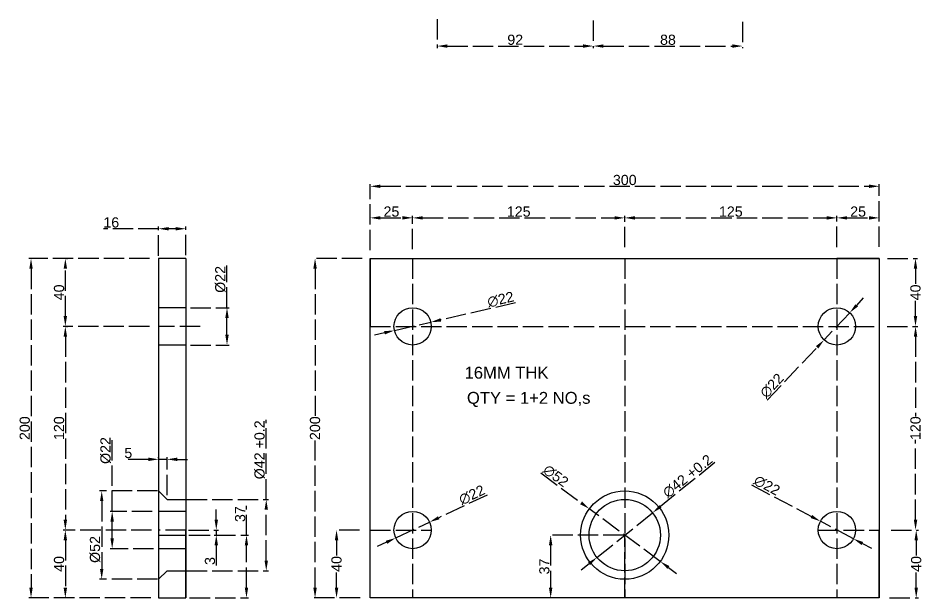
# Model space of a CAD drawing. Header units: millimetres. Extents: x 1123 to 8668, y 987 to 6637.
# Drawn here: x 1123 to 1656, y 2766 to 3107 of the extents above; entities that cross this region are included whole.
import ezdxf

# ---------------------------------------------------------------- set-up
doc = ezdxf.new("R2010")
doc.units = ezdxf.units.MM
doc.linetypes.add('ACAD_ISO02W100', pattern=[15, 12, -3])
doc.layers.get('0').update_dxf_attribs({"true_color": 0xc2ced6})
doc.styles.get("Standard").update_dxf_attribs({"font": 'arial.ttf'})
doc.dimstyles.new('ISO-25', dxfattribs={"dimtxt": 2.5, "dimasz": 2.5, "dimexe": 1.25, "dimexo": 0.625, "dimtad": 1, "dimtxsty": 'Standard', "dimcen": 2.5, "dimadec": 0, "dimazin": 0, "dimtfac": 1, "dimtmove": 0, "dimatfit": 3, "dimfxl": 1, "dimarcsym": 0})

# ---------------------------------------------------------------- blocks, each defined once
blk = doc.blocks.new('*D133')
at = {"color": 0, "linetype": 'ACAD_ISO02W100', "lineweight": -2, "transparency": 16777216}
for p, q in [((1369.55, 3106.62), (1369.55, 3089.52)), ((1461.55, 3105.8), (1461.55, 3089.52)), ((1375.55, 3090.77), (1455.55, 3090.77))]:
    blk.add_line(p, q, dxfattribs=at)
at = {"color": 0, "linetype": 'ACAD_ISO02W100', "transparency": 16777216}
for points in [[(1375.55, 3091.77), (1375.55, 3089.77), (1369.55, 3090.77)], [(1455.55, 3091.77), (1455.55, 3089.77), (1461.55, 3090.77)]]:
    blk.add_solid(points, dxfattribs=at)
at = {"layer": 'Defpoints', "color": 0, "linetype": 'ACAD_ISO02W100', "transparency": 16777216}
for p in [(1369.55, 3107.25), (1461.55, 3106.42), (1461.55, 3090.77)]:
    blk.add_point(p, dxfattribs=at)
at = {"color": 0, "linetype": 'ACAD_ISO02W100', "lineweight": 15, "transparency": 16777216, "insert": (1415.55, 3094.46), "char_height": 6, "attachment_point": 5}
blk.add_mtext('92', dxfattribs=at)
blk = doc.blocks.new('*D134')
at = {"color": 0, "linetype": 'ACAD_ISO02W100', "lineweight": -2, "transparency": 16777216}
for p, q in [((1461.55, 3105.8), (1461.55, 3089.52)), ((1549.55, 3105.09), (1549.55, 3089.52)), ((1467.55, 3090.77), (1543.55, 3090.77))]:
    blk.add_line(p, q, dxfattribs=at)
at = {"color": 0, "linetype": 'ACAD_ISO02W100', "transparency": 16777216}
for points in [[(1467.55, 3091.77), (1467.55, 3089.77), (1461.55, 3090.77)], [(1543.55, 3091.77), (1543.55, 3089.77), (1549.55, 3090.77)]]:
    blk.add_solid(points, dxfattribs=at)
at = {"layer": 'Defpoints', "color": 0, "linetype": 'ACAD_ISO02W100', "transparency": 16777216}
for p in [(1461.55, 3106.42), (1549.55, 3105.72), (1549.55, 3090.77)]:
    blk.add_point(p, dxfattribs=at)
at = {"color": 0, "linetype": 'ACAD_ISO02W100', "lineweight": 15, "transparency": 16777216, "insert": (1505.55, 3094.46), "char_height": 6, "attachment_point": 5}
blk.add_mtext('88', dxfattribs=at)
blk = doc.blocks.new('*D147')
at = {"color": 0, "linetype": 'ACAD_ISO02W100', "lineweight": -2, "transparency": 16777216}
for p, q in [((1355.1, 2971.06), (1355.1, 2990.78)), ((1361.1, 2989.53), (1474.1, 2989.53)), ((1480.1, 2972.19), (1480.1, 2990.78))]:
    blk.add_line(p, q, dxfattribs=at)
at = {"color": 0, "linetype": 'ACAD_ISO02W100', "transparency": 16777216}
for points in [[(1361.1, 2990.53), (1361.1, 2988.53), (1355.1, 2989.53)], [(1474.1, 2990.53), (1474.1, 2988.53), (1480.1, 2989.53)]]:
    blk.add_solid(points, dxfattribs=at)
at = {"layer": 'Defpoints', "color": 0, "linetype": 'ACAD_ISO02W100', "transparency": 16777216}
for p in [(1480.1, 2989.53), (1355.1, 2970.44), (1480.1, 2971.57)]:
    blk.add_point(p, dxfattribs=at)
at = {"color": 0, "linetype": 'ACAD_ISO02W100', "lineweight": 15, "transparency": 16777216, "insert": (1417.6, 2993.22), "char_height": 6, "attachment_point": 5}
blk.add_mtext('125', dxfattribs=at)
blk = doc.blocks.new('*D148')
at = {"color": 0, "linetype": 'ACAD_ISO02W100', "lineweight": -2, "transparency": 16777216}
for p, q in [((1480.1, 2972.19), (1480.1, 2990.78)), ((1486.1, 2989.53), (1599.1, 2989.53)), ((1605.1, 2972.37), (1605.1, 2990.78))]:
    blk.add_line(p, q, dxfattribs=at)
at = {"color": 0, "linetype": 'ACAD_ISO02W100', "transparency": 16777216}
for points in [[(1486.1, 2990.53), (1486.1, 2988.53), (1480.1, 2989.53)], [(1599.1, 2990.53), (1599.1, 2988.53), (1605.1, 2989.53)]]:
    blk.add_solid(points, dxfattribs=at)
at = {"layer": 'Defpoints', "color": 0, "linetype": 'ACAD_ISO02W100', "transparency": 16777216}
for p in [(1605.1, 2989.53), (1480.1, 2971.57), (1605.1, 2971.74)]:
    blk.add_point(p, dxfattribs=at)
at = {"color": 0, "linetype": 'ACAD_ISO02W100', "lineweight": 15, "transparency": 16777216, "insert": (1542.6, 2993.22), "char_height": 6, "attachment_point": 5}
blk.add_mtext('125', dxfattribs=at)
blk = doc.blocks.new('*D149')
at = {"color": 0, "linetype": 'ACAD_ISO02W100', "lineweight": -2, "transparency": 16777216}
for p, q in [((1330.1, 2970.56), (1330.1, 2990.8)), ((1336.1, 2989.55), (1349.1, 2989.55)), ((1355.1, 2971.06), (1355.1, 2990.8))]:
    blk.add_line(p, q, dxfattribs=at)
at = {"color": 0, "linetype": 'ACAD_ISO02W100', "transparency": 16777216}
for points in [[(1336.1, 2990.55), (1336.1, 2988.55), (1330.1, 2989.55)], [(1349.1, 2990.55), (1349.1, 2988.55), (1355.1, 2989.55)]]:
    blk.add_solid(points, dxfattribs=at)
at = {"layer": 'Defpoints', "color": 0, "linetype": 'ACAD_ISO02W100', "transparency": 16777216}
for p in [(1355.1, 2989.55), (1355.1, 2970.44), (1330.1, 2969.94)]:
    blk.add_point(p, dxfattribs=at)
at = {"color": 0, "linetype": 'ACAD_ISO02W100', "lineweight": 15, "transparency": 16777216, "insert": (1342.6, 2993.24), "char_height": 6, "attachment_point": 5}
blk.add_mtext('25', dxfattribs=at)
blk = doc.blocks.new('*D150')
at = {"color": 0, "linetype": 'ACAD_ISO02W100', "lineweight": -2, "transparency": 16777216}
for p, q in [((1605.1, 2972.37), (1605.1, 2990.78)), ((1611.1, 2989.53), (1624.1, 2989.53)), ((1630.1, 2972.45), (1630.1, 2990.78))]:
    blk.add_line(p, q, dxfattribs=at)
at = {"color": 0, "linetype": 'ACAD_ISO02W100', "transparency": 16777216}
for points in [[(1611.1, 2990.53), (1611.1, 2988.53), (1605.1, 2989.53)], [(1624.1, 2990.53), (1624.1, 2988.53), (1630.1, 2989.53)]]:
    blk.add_solid(points, dxfattribs=at)
at = {"layer": 'Defpoints', "color": 0, "linetype": 'ACAD_ISO02W100', "transparency": 16777216}
for p in [(1630.1, 2989.53), (1605.1, 2971.74), (1630.1, 2971.82)]:
    blk.add_point(p, dxfattribs=at)
at = {"color": 0, "linetype": 'ACAD_ISO02W100', "lineweight": 15, "transparency": 16777216, "insert": (1617.6, 2993.22), "char_height": 6, "attachment_point": 5}
blk.add_mtext('25', dxfattribs=at)
blk = doc.blocks.new('*D151')
at = {"color": 0, "linetype": 'ACAD_ISO02W100', "lineweight": -2, "transparency": 16777216}
for p, q in [((1330.1, 2970.56), (1330.1, 3009.4)), ((1336.1, 3008.15), (1624.1, 3008.15)), ((1630.1, 2972.45), (1630.1, 3009.4))]:
    blk.add_line(p, q, dxfattribs=at)
at = {"color": 0, "linetype": 'ACAD_ISO02W100', "transparency": 16777216}
for points in [[(1336.1, 3009.15), (1336.1, 3007.15), (1330.1, 3008.15)], [(1624.1, 3009.15), (1624.1, 3007.15), (1630.1, 3008.15)]]:
    blk.add_solid(points, dxfattribs=at)
at = {"layer": 'Defpoints', "color": 0, "linetype": 'ACAD_ISO02W100', "transparency": 16777216}
for p in [(1630.1, 3008.15), (1630.1, 2971.82), (1330.1, 2969.94)]:
    blk.add_point(p, dxfattribs=at)
at = {"color": 0, "linetype": 'ACAD_ISO02W100', "lineweight": 15, "transparency": 16777216, "insert": (1480.1, 3011.84), "char_height": 6, "attachment_point": 5}
blk.add_mtext('300', dxfattribs=at)
blk = doc.blocks.new('*D152')
at = {"color": 0, "linetype": 'ACAD_ISO02W100', "lineweight": -2, "transparency": 16777216}
for p, q in [((1634.96, 2965.63), (1652.68, 2965.63)), ((1651.43, 2959.63), (1651.43, 2950.66)), ((1651.43, 2931.63), (1651.43, 2940.59)), ((1634.64, 2925.63), (1652.68, 2925.63))]:
    blk.add_line(p, q, dxfattribs=at)
at = {"color": 0, "linetype": 'ACAD_ISO02W100', "transparency": 16777216}
for points in [[(1650.43, 2959.63), (1652.43, 2959.63), (1651.43, 2965.63)], [(1650.43, 2931.63), (1652.43, 2931.63), (1651.43, 2925.63)]]:
    blk.add_solid(points, dxfattribs=at)
at = {"layer": 'Defpoints', "color": 0, "linetype": 'ACAD_ISO02W100', "transparency": 16777216}
for p in [(1634.33, 2965.63), (1634.01, 2925.63), (1651.43, 2925.63)]:
    blk.add_point(p, dxfattribs=at)
at = {"color": 0, "linetype": 'ACAD_ISO02W100', "lineweight": 15, "transparency": 16777216, "insert": (1651.43, 2945.63), "char_height": 6, "attachment_point": 5, "rotation": 90}
blk.add_mtext('40', dxfattribs=at)
blk = doc.blocks.new('*D153')
at = {"color": 0, "linetype": 'ACAD_ISO02W100', "lineweight": -2, "transparency": 16777216}
for p, q in [((1634.64, 2925.63), (1652.71, 2925.63)), ((1651.46, 2919.63), (1651.46, 2872.59)), ((1651.46, 2811.63), (1651.46, 2858.67)), ((1637.06, 2805.63), (1652.71, 2805.63))]:
    blk.add_line(p, q, dxfattribs=at)
at = {"color": 0, "linetype": 'ACAD_ISO02W100', "transparency": 16777216}
for points in [[(1650.46, 2919.63), (1652.46, 2919.63), (1651.46, 2925.63)], [(1650.46, 2811.63), (1652.46, 2811.63), (1651.46, 2805.63)]]:
    blk.add_solid(points, dxfattribs=at)
at = {"layer": 'Defpoints', "color": 0, "linetype": 'ACAD_ISO02W100', "transparency": 16777216}
for p in [(1634.01, 2925.63), (1636.43, 2805.63), (1651.46, 2805.63)]:
    blk.add_point(p, dxfattribs=at)
at = {"color": 0, "linetype": 'ACAD_ISO02W100', "lineweight": 15, "transparency": 16777216, "insert": (1651.46, 2865.63), "char_height": 6, "attachment_point": 5, "rotation": 90}
blk.add_mtext('120', dxfattribs=at)
blk = doc.blocks.new('*D154')
at = {"color": 0, "linetype": 'ACAD_ISO02W100', "lineweight": -2, "transparency": 16777216}
for p, q in [((1637.06, 2805.63), (1653.11, 2805.63)), ((1651.86, 2799.63), (1651.86, 2790.66)), ((1651.86, 2771.63), (1651.86, 2780.59)), ((1636.14, 2765.63), (1653.11, 2765.63))]:
    blk.add_line(p, q, dxfattribs=at)
at = {"color": 0, "linetype": 'ACAD_ISO02W100', "transparency": 16777216}
for points in [[(1650.86, 2799.63), (1652.86, 2799.63), (1651.86, 2805.63)], [(1650.86, 2771.63), (1652.86, 2771.63), (1651.86, 2765.63)]]:
    blk.add_solid(points, dxfattribs=at)
at = {"layer": 'Defpoints', "color": 0, "linetype": 'ACAD_ISO02W100', "transparency": 16777216}
for p in [(1636.43, 2805.63), (1635.51, 2765.63), (1651.86, 2765.63)]:
    blk.add_point(p, dxfattribs=at)
at = {"color": 0, "linetype": 'ACAD_ISO02W100', "lineweight": 15, "transparency": 16777216, "insert": (1651.86, 2785.63), "char_height": 6, "attachment_point": 5, "rotation": 90}
blk.add_mtext('40', dxfattribs=at)
blk = doc.blocks.new('*D155')
at = {"color": 0, "linetype": 'ACAD_ISO02W100', "lineweight": -2, "transparency": 16777216}
for p, q in [((1325.38, 2965.63), (1296.34, 2965.63)), ((1297.59, 2959.63), (1297.59, 2872.92)), ((1297.59, 2771.63), (1297.59, 2858.33)), ((1324.09, 2765.63), (1296.34, 2765.63))]:
    blk.add_line(p, q, dxfattribs=at)
at = {"color": 0, "linetype": 'ACAD_ISO02W100', "transparency": 16777216}
for points in [[(1296.59, 2959.63), (1298.59, 2959.63), (1297.59, 2965.63)], [(1296.59, 2771.63), (1298.59, 2771.63), (1297.59, 2765.63)]]:
    blk.add_solid(points, dxfattribs=at)
at = {"layer": 'Defpoints', "color": 0, "linetype": 'ACAD_ISO02W100', "transparency": 16777216}
for p in [(1326, 2965.63), (1297.59, 2765.63), (1324.71, 2765.63)]:
    blk.add_point(p, dxfattribs=at)
at = {"color": 0, "linetype": 'ACAD_ISO02W100', "lineweight": 15, "transparency": 16777216, "insert": (1297.59, 2865.63), "char_height": 6, "attachment_point": 5, "rotation": 90}
blk.add_mtext('200', dxfattribs=at)
blk = doc.blocks.new('*D156')
at = {"color": 0, "linetype": 'ACAD_ISO02W100', "lineweight": -2, "transparency": 16777216}
for p, q in [((1323.86, 2805.63), (1309.01, 2805.63)), ((1310.26, 2799.63), (1310.26, 2790.66)), ((1310.26, 2771.63), (1310.26, 2780.59)), ((1324.09, 2765.63), (1309.01, 2765.63))]:
    blk.add_line(p, q, dxfattribs=at)
at = {"color": 0, "linetype": 'ACAD_ISO02W100', "transparency": 16777216}
for points in [[(1309.26, 2799.63), (1311.26, 2799.63), (1310.26, 2805.63)], [(1309.26, 2771.63), (1311.26, 2771.63), (1310.26, 2765.63)]]:
    blk.add_solid(points, dxfattribs=at)
at = {"layer": 'Defpoints', "color": 0, "linetype": 'ACAD_ISO02W100', "transparency": 16777216}
for p in [(1324.49, 2805.63), (1310.26, 2765.63), (1324.71, 2765.63)]:
    blk.add_point(p, dxfattribs=at)
at = {"color": 0, "linetype": 'ACAD_ISO02W100', "lineweight": 15, "transparency": 16777216, "insert": (1310.26, 2785.63), "char_height": 6, "attachment_point": 5, "rotation": 90}
blk.add_mtext('40', dxfattribs=at)
blk = doc.blocks.new('*D174')
at = {"color": 0, "linetype": 'ACAD_ISO02W100', "lineweight": -2, "transparency": 16777216}
for p, q in [((1479.47, 2802.63), (1435.18, 2802.63)), ((1436.43, 2796.63), (1436.43, 2771.63)), ((1479.47, 2765.63), (1435.18, 2765.63))]:
    blk.add_line(p, q, dxfattribs=at)
at = {"color": 0, "linetype": 'ACAD_ISO02W100', "transparency": 16777216}
for points in [[(1435.43, 2796.63), (1437.43, 2796.63), (1436.43, 2802.63)], [(1435.43, 2771.63), (1437.43, 2771.63), (1436.43, 2765.63)]]:
    blk.add_solid(points, dxfattribs=at)
at = {"layer": 'Defpoints', "color": 0, "linetype": 'ACAD_ISO02W100', "transparency": 16777216}
for p in [(1480.1, 2802.63), (1436.43, 2765.63), (1480.1, 2765.63)]:
    blk.add_point(p, dxfattribs=at)
at = {"color": 0, "linetype": 'ACAD_ISO02W100', "lineweight": 15, "transparency": 16777216, "insert": (1432.74, 2784.13), "char_height": 6, "attachment_point": 5, "rotation": 90}
blk.add_mtext('37', dxfattribs=at)
blk = doc.blocks.new('*D175')
at = {"color": 0, "linetype": 'ACAD_ISO02W100', "lineweight": -2, "transparency": 16777216}
for p, q in [((1415.75, 2939.48), (1371.67, 2929.41)), ((1344.37, 2923.18), (1365.82, 2928.08)), ((1338.52, 2921.84), (1332.68, 2920.5))]:
    blk.add_line(p, q, dxfattribs=at)
at = {"color": 0, "linetype": 'ACAD_ISO02W100', "transparency": 16777216}
for points in [[(1371.45, 2930.39), (1371.89, 2928.44), (1365.82, 2928.08)], [(1338.3, 2922.82), (1338.75, 2920.87), (1344.37, 2923.18)]]:
    blk.add_solid(points, dxfattribs=at)
at = {"layer": 'Defpoints', "color": 0, "linetype": 'ACAD_ISO02W100', "transparency": 16777216}
for p in [(1365.82, 2928.08), (1344.37, 2923.18)]:
    blk.add_point(p, dxfattribs=at)
at = {"color": 0, "linetype": 'ACAD_ISO02W100', "lineweight": 15, "transparency": 16777216, "insert": (1406.94, 2941.43), "char_height": 6, "attachment_point": 5, "rotation": 12.8674}
blk.add_mtext('∅22', dxfattribs=at)
blk = doc.blocks.new('*D176')
at = {"color": 0, "linetype": 'ACAD_ISO02W100', "lineweight": -2, "transparency": 16777216}
for p, q in [((1399.06, 2826.25), (1370.49, 2812.85)), ((1345.14, 2800.95), (1365.06, 2810.3)), ((1339.71, 2798.41), (1334.28, 2795.86))]:
    blk.add_line(p, q, dxfattribs=at)
at = {"color": 0, "linetype": 'ACAD_ISO02W100', "transparency": 16777216}
for points in [[(1370.06, 2813.75), (1370.91, 2811.94), (1365.06, 2810.3)], [(1339.28, 2799.31), (1340.13, 2797.5), (1345.14, 2800.95)]]:
    blk.add_solid(points, dxfattribs=at)
at = {"layer": 'Defpoints', "color": 0, "linetype": 'ACAD_ISO02W100', "transparency": 16777216}
for p in [(1365.06, 2810.3), (1345.14, 2800.95)]:
    blk.add_point(p, dxfattribs=at)
at = {"color": 0, "linetype": 'ACAD_ISO02W100', "lineweight": 15, "transparency": 16777216, "insert": (1390.04, 2826.28), "char_height": 6, "attachment_point": 5, "rotation": 25.1357}
blk.add_mtext('∅22', dxfattribs=at)
blk = doc.blocks.new('*D177')
at = {"color": 0, "linetype": 'ACAD_ISO02W100', "lineweight": -2, "transparency": 16777216}
for p, q in [((1616.77, 2937.99), (1620.88, 2942.35)), ((1612.65, 2933.63), (1597.55, 2917.63)), ((1564.02, 2882.09), (1593.43, 2913.26))]:
    blk.add_line(p, q, dxfattribs=at)
at = {"color": 0, "linetype": 'ACAD_ISO02W100', "transparency": 16777216}
for points in [[(1616.04, 2938.68), (1617.49, 2937.3), (1612.65, 2933.63)], [(1592.7, 2913.95), (1594.16, 2912.58), (1597.55, 2917.63)]]:
    blk.add_solid(points, dxfattribs=at)
at = {"layer": 'Defpoints', "color": 0, "linetype": 'ACAD_ISO02W100', "transparency": 16777216}
for p in [(1612.65, 2933.63), (1597.55, 2917.63)]:
    blk.add_point(p, dxfattribs=at)
at = {"color": 0, "linetype": 'ACAD_ISO02W100', "lineweight": 15, "transparency": 16777216, "insert": (1566.81, 2890.67), "char_height": 6, "attachment_point": 5, "rotation": 46.6619}
blk.add_mtext('∅22', dxfattribs=at)
blk = doc.blocks.new('*D178')
at = {"color": 0, "linetype": 'ACAD_ISO02W100', "lineweight": -2, "transparency": 16777216}
for p, q in [((1554.86, 2832.27), (1590.08, 2813.59)), ((1614.82, 2800.47), (1595.38, 2810.78)), ((1620.12, 2797.66), (1625.42, 2794.85))]:
    blk.add_line(p, q, dxfattribs=at)
at = {"color": 0, "linetype": 'ACAD_ISO02W100', "transparency": 16777216}
for points in [[(1590.55, 2814.48), (1589.61, 2812.71), (1595.38, 2810.78)], [(1620.59, 2798.55), (1619.65, 2796.78), (1614.82, 2800.47)]]:
    blk.add_solid(points, dxfattribs=at)
at = {"layer": 'Defpoints', "color": 0, "linetype": 'ACAD_ISO02W100', "transparency": 16777216}
for p in [(1595.38, 2810.78), (1614.82, 2800.47)]:
    blk.add_point(p, dxfattribs=at)
at = {"color": 0, "linetype": 'ACAD_ISO02W100', "lineweight": 15, "transparency": 16777216, "insert": (1563.87, 2831.86), "char_height": 6, "attachment_point": 5, "rotation": 332.0609}
blk.add_mtext('∅22', dxfattribs=at)
blk = doc.blocks.new('*D179')
at = {"color": 0, "linetype": 'ACAD_ISO02W100', "lineweight": -2, "transparency": 16777216}
for p, q in [((1430.59, 2839.26), (1454.37, 2821.66)), ((1501, 2787.16), (1459.2, 2818.09)), ((1505.82, 2783.59), (1510.64, 2780.02))]:
    blk.add_line(p, q, dxfattribs=at)
at = {"color": 0, "linetype": 'ACAD_ISO02W100', "transparency": 16777216}
for points in [[(1454.97, 2822.46), (1453.78, 2820.86), (1459.2, 2818.09)], [(1506.42, 2784.4), (1505.23, 2782.79), (1501, 2787.16)]]:
    blk.add_solid(points, dxfattribs=at)
at = {"layer": 'Defpoints', "color": 0, "linetype": 'ACAD_ISO02W100', "transparency": 16777216}
for p in [(1459.2, 2818.09), (1501, 2787.16)]:
    blk.add_point(p, dxfattribs=at)
at = {"color": 0, "linetype": 'ACAD_ISO02W100', "lineweight": 15, "transparency": 16777216, "insert": (1439.44, 2837.51), "char_height": 6, "attachment_point": 5, "rotation": 323.5005}
blk.add_mtext('∅52', dxfattribs=at)
blk = doc.blocks.new('*D180')
at = {"color": 0, "linetype": 'ACAD_ISO02W100', "lineweight": -2, "transparency": 16777216}
for p, q in [((1533.25, 2845.33), (1501.15, 2819.54)), ((1463.73, 2789.47), (1496.47, 2815.78)), ((1459.05, 2785.72), (1454.37, 2781.96))]:
    blk.add_line(p, q, dxfattribs=at)
at = {"color": 0, "linetype": 'ACAD_ISO02W100', "transparency": 16777216}
for points in [[(1500.52, 2820.32), (1501.77, 2818.76), (1496.47, 2815.78)], [(1458.42, 2786.5), (1459.68, 2784.94), (1463.73, 2789.47)]]:
    blk.add_solid(points, dxfattribs=at)
at = {"layer": 'Defpoints', "color": 0, "linetype": 'ACAD_ISO02W100', "transparency": 16777216}
for p in [(1496.47, 2815.78), (1463.73, 2789.47)]:
    blk.add_point(p, dxfattribs=at)
at = {"color": 0, "linetype": 'ACAD_ISO02W100', "lineweight": 15, "transparency": 16777216, "insert": (1517.12, 2837.32), "char_height": 6, "attachment_point": 5, "rotation": 38.7801}
blk.add_mtext('∅42 +0.2', dxfattribs=at)
blk = doc.blocks.new('*D164')
at = {"color": 0, "linetype": 'ACAD_ISO02W100', "lineweight": -2, "transparency": 16777216}
for p, q in [((1200.07, 2965.63), (1128.96, 2965.63)), ((1130.21, 2959.63), (1130.21, 2771.63)), ((1200.74, 2765.63), (1128.96, 2765.63))]:
    blk.add_line(p, q, dxfattribs=at)
at = {"color": 0, "linetype": 'ACAD_ISO02W100', "transparency": 16777216}
for points in [[(1129.21, 2959.63), (1131.21, 2959.63), (1130.21, 2965.63)], [(1129.21, 2771.63), (1131.21, 2771.63), (1130.21, 2765.63)]]:
    blk.add_solid(points, dxfattribs=at)
at = {"layer": 'Defpoints', "color": 0, "linetype": 'ACAD_ISO02W100', "transparency": 16777216}
for p in [(1200.69, 2965.63), (1130.21, 2765.63), (1201.37, 2765.63)]:
    blk.add_point(p, dxfattribs=at)
at = {"color": 0, "linetype": 'ACAD_ISO02W100', "lineweight": 15, "transparency": 16777216, "insert": (1126.53, 2865.63), "char_height": 6, "attachment_point": 5, "rotation": 90}
blk.add_mtext('200', dxfattribs=at)
blk = doc.blocks.new('*D165')
at = {"color": 0, "linetype": 'ACAD_ISO02W100', "lineweight": -2, "transparency": 16777216}
for p, q in [((1199.93, 2925.63), (1149.18, 2925.63)), ((1150.43, 2919.63), (1150.43, 2811.63)), ((1201.26, 2805.63), (1149.18, 2805.63))]:
    blk.add_line(p, q, dxfattribs=at)
at = {"color": 0, "linetype": 'ACAD_ISO02W100', "transparency": 16777216}
for points in [[(1149.43, 2919.63), (1151.43, 2919.63), (1150.43, 2925.63)], [(1149.43, 2811.63), (1151.43, 2811.63), (1150.43, 2805.63)]]:
    blk.add_solid(points, dxfattribs=at)
at = {"layer": 'Defpoints', "color": 0, "linetype": 'ACAD_ISO02W100', "transparency": 16777216}
for p in [(1200.55, 2925.63), (1150.43, 2805.63), (1201.89, 2805.63)]:
    blk.add_point(p, dxfattribs=at)
at = {"color": 0, "linetype": 'ACAD_ISO02W100', "lineweight": 15, "transparency": 16777216, "insert": (1146.74, 2865.63), "char_height": 6, "attachment_point": 5, "rotation": 90}
blk.add_mtext('120', dxfattribs=at)
blk = doc.blocks.new('*D166')
at = {"color": 0, "linetype": 'ACAD_ISO02W100', "lineweight": -2, "transparency": 16777216}
for p, q in [((1178.04, 2816.63), (1178.04, 2860.62)), ((1201.62, 2816.63), (1176.79, 2816.63)), ((1178.04, 2800.63), (1178.04, 2810.63)), ((1202.36, 2794.63), (1176.79, 2794.63))]:
    blk.add_line(p, q, dxfattribs=at)
at = {"color": 0, "linetype": 'ACAD_ISO02W100', "transparency": 16777216}
for points in [[(1177.04, 2810.63), (1179.04, 2810.63), (1178.04, 2816.63)], [(1177.04, 2800.63), (1179.04, 2800.63), (1178.04, 2794.63)]]:
    blk.add_solid(points, dxfattribs=at)
at = {"layer": 'Defpoints', "color": 0, "linetype": 'ACAD_ISO02W100', "transparency": 16777216}
for p in [(1202.24, 2816.63), (1178.04, 2794.63), (1202.98, 2794.63)]:
    blk.add_point(p, dxfattribs=at)
at = {"color": 0, "linetype": 'ACAD_ISO02W100', "lineweight": 15, "transparency": 16777216, "insert": (1174.19, 2852.47), "char_height": 6, "attachment_point": 5, "rotation": 90}
blk.add_mtext('%%C22', dxfattribs=at)
blk = doc.blocks.new('*D167')
at = {"color": 0, "linetype": 'ACAD_ISO02W100', "lineweight": -2, "transparency": 16777216}
for p, q in [((1245.69, 2936.63), (1245.69, 2961.45)), ((1224.14, 2936.63), (1246.94, 2936.63)), ((1245.69, 2920.63), (1245.69, 2930.63)), ((1224.11, 2914.63), (1246.94, 2914.63))]:
    blk.add_line(p, q, dxfattribs=at)
at = {"color": 0, "linetype": 'ACAD_ISO02W100', "transparency": 16777216}
for points in [[(1244.69, 2930.63), (1246.69, 2930.63), (1245.69, 2936.63)], [(1244.69, 2920.63), (1246.69, 2920.63), (1245.69, 2914.63)]]:
    blk.add_solid(points, dxfattribs=at)
at = {"layer": 'Defpoints', "color": 0, "linetype": 'ACAD_ISO02W100', "transparency": 16777216}
for p in [(1223.51, 2936.63), (1223.49, 2914.63), (1245.69, 2914.63)]:
    blk.add_point(p, dxfattribs=at)
at = {"color": 0, "linetype": 'ACAD_ISO02W100', "lineweight": 15, "transparency": 16777216, "insert": (1241.83, 2953.29), "char_height": 6, "attachment_point": 5, "rotation": 90}
blk.add_mtext('%%C22', dxfattribs=at)
blk = doc.blocks.new('*D168')
at = {"color": 0, "linetype": 'ACAD_ISO02W100', "lineweight": -2, "transparency": 16777216}
for p, q in [((1151.06, 2965.63), (1151.68, 2965.63)), ((1150.43, 2931.63), (1150.43, 2959.63)), ((1151.06, 2925.63), (1151.68, 2925.63))]:
    blk.add_line(p, q, dxfattribs=at)
at = {"color": 0, "linetype": 'ACAD_ISO02W100', "transparency": 16777216}
for points in [[(1149.43, 2959.63), (1151.43, 2959.63), (1150.43, 2965.63)], [(1149.43, 2931.63), (1151.43, 2931.63), (1150.43, 2925.63)]]:
    blk.add_solid(points, dxfattribs=at)
at = {"layer": 'Defpoints', "color": 0, "linetype": 'ACAD_ISO02W100', "transparency": 16777216}
for p in [(1150.43, 2965.63), (1150.43, 2965.63), (1150.43, 2925.63)]:
    blk.add_point(p, dxfattribs=at)
at = {"color": 0, "linetype": 'ACAD_ISO02W100', "lineweight": 15, "transparency": 16777216, "insert": (1146.74, 2945.63), "char_height": 6, "attachment_point": 5, "rotation": 90}
blk.add_mtext('40', dxfattribs=at)
blk = doc.blocks.new('*D169')
at = {"color": 0, "linetype": 'ACAD_ISO02W100', "lineweight": -2, "transparency": 16777216}
for p, q in [((1205.39, 2983.13), (1172.87, 2983.13)), ((1205.39, 2967.26), (1205.39, 2984.38)), ((1215.39, 2983.13), (1211.39, 2983.13)), ((1221.39, 2967.56), (1221.39, 2984.38))]:
    blk.add_line(p, q, dxfattribs=at)
at = {"color": 0, "linetype": 'ACAD_ISO02W100', "transparency": 16777216}
for points in [[(1211.39, 2984.13), (1211.39, 2982.13), (1205.39, 2983.13)], [(1215.39, 2984.13), (1215.39, 2982.13), (1221.39, 2983.13)]]:
    blk.add_solid(points, dxfattribs=at)
at = {"layer": 'Defpoints', "color": 0, "linetype": 'ACAD_ISO02W100', "transparency": 16777216}
for p in [(1221.39, 2983.13), (1205.39, 2966.63), (1221.39, 2966.94)]:
    blk.add_point(p, dxfattribs=at)
at = {"color": 0, "linetype": 'ACAD_ISO02W100', "lineweight": 15, "transparency": 16777216, "insert": (1177.5, 2986.82), "char_height": 6, "attachment_point": 5}
blk.add_mtext('16', dxfattribs=at)
blk = doc.blocks.new('*D170')
at = {"color": 0, "linetype": 'ACAD_ISO02W100', "lineweight": -2, "transparency": 16777216}
for p, q in [((1149.81, 2805.63), (1149.18, 2805.63)), ((1150.43, 2799.63), (1150.43, 2771.63)), ((1149.81, 2765.63), (1149.18, 2765.63))]:
    blk.add_line(p, q, dxfattribs=at)
at = {"color": 0, "linetype": 'ACAD_ISO02W100', "transparency": 16777216}
for points in [[(1149.43, 2799.63), (1151.43, 2799.63), (1150.43, 2805.63)], [(1149.43, 2771.63), (1151.43, 2771.63), (1150.43, 2765.63)]]:
    blk.add_solid(points, dxfattribs=at)
at = {"layer": 'Defpoints', "color": 0, "linetype": 'ACAD_ISO02W100', "transparency": 16777216}
for p in [(1150.43, 2805.63), (1150.43, 2765.63), (1150.43, 2765.63)]:
    blk.add_point(p, dxfattribs=at)
at = {"color": 0, "linetype": 'ACAD_ISO02W100', "lineweight": 15, "transparency": 16777216, "insert": (1146.74, 2785.63), "char_height": 6, "attachment_point": 5, "rotation": 90}
blk.add_mtext('40', dxfattribs=at)
blk = doc.blocks.new('*D185')
at = {"color": 0, "linetype": 'ACAD_ISO02W100', "lineweight": -2, "transparency": 16777216}
for p, q in [((1204.76, 2828.63), (1170.61, 2828.63)), ((1171.86, 2822.63), (1171.86, 2782.63)), ((1204.76, 2776.63), (1170.61, 2776.63))]:
    blk.add_line(p, q, dxfattribs=at)
at = {"color": 0, "linetype": 'ACAD_ISO02W100', "transparency": 16777216}
for points in [[(1170.86, 2822.63), (1172.86, 2822.63), (1171.86, 2828.63)], [(1170.86, 2782.63), (1172.86, 2782.63), (1171.86, 2776.63)]]:
    blk.add_solid(points, dxfattribs=at)
at = {"layer": 'Defpoints', "color": 0, "linetype": 'ACAD_ISO02W100', "transparency": 16777216}
for p in [(1205.39, 2828.63), (1171.86, 2776.63), (1205.39, 2776.63)]:
    blk.add_point(p, dxfattribs=at)
at = {"color": 0, "linetype": 'ACAD_ISO02W100', "lineweight": 15, "transparency": 16777216, "insert": (1168, 2794.16), "char_height": 6, "attachment_point": 5, "rotation": 90}
blk.add_mtext('%%C52', dxfattribs=at)
blk = doc.blocks.new('*D186')
at = {"color": 0, "linetype": 'ACAD_ISO02W100', "lineweight": -2, "transparency": 16777216}
for p, q in [((1268.82, 2823.63), (1268.82, 2870.47)), ((1222.01, 2823.63), (1270.07, 2823.63)), ((1268.82, 2787.63), (1268.82, 2817.63)), ((1222.01, 2781.63), (1270.07, 2781.63))]:
    blk.add_line(p, q, dxfattribs=at)
at = {"color": 0, "linetype": 'ACAD_ISO02W100', "transparency": 16777216}
for points in [[(1267.82, 2817.63), (1269.82, 2817.63), (1268.82, 2823.63)], [(1267.82, 2787.63), (1269.82, 2787.63), (1268.82, 2781.63)]]:
    blk.add_solid(points, dxfattribs=at)
at = {"layer": 'Defpoints', "color": 0, "linetype": 'ACAD_ISO02W100', "transparency": 16777216}
for p in [(1221.39, 2823.63), (1221.39, 2781.63), (1268.82, 2781.63)]:
    blk.add_point(p, dxfattribs=at)
at = {"color": 0, "linetype": 'ACAD_ISO02W100', "lineweight": 15, "transparency": 16777216, "insert": (1264.96, 2852.88), "char_height": 6, "attachment_point": 5, "rotation": 90}
blk.add_mtext('%%C42 +0.2', dxfattribs=at)
blk = doc.blocks.new('*D171')
at = {"color": 0, "linetype": 'ACAD_ISO02W100', "lineweight": -2, "transparency": 16777216}
for p, q in [((1239.38, 2811.63), (1239.38, 2817.63)), ((1222.94, 2805.63), (1240.63, 2805.63)), ((1239.38, 2805.63), (1239.38, 2802.63)), ((1223.15, 2802.63), (1240.63, 2802.63)), ((1239.38, 2796.63), (1239.38, 2784.79))]:
    blk.add_line(p, q, dxfattribs=at)
at = {"color": 0, "linetype": 'ACAD_ISO02W100', "transparency": 16777216}
for points in [[(1238.38, 2811.63), (1240.38, 2811.63), (1239.38, 2805.63)], [(1238.38, 2796.63), (1240.38, 2796.63), (1239.38, 2802.63)]]:
    blk.add_solid(points, dxfattribs=at)
at = {"layer": 'Defpoints', "color": 0, "linetype": 'ACAD_ISO02W100', "transparency": 16777216}
for p in [(1222.32, 2805.63), (1222.52, 2802.63), (1239.38, 2802.63)]:
    blk.add_point(p, dxfattribs=at)
at = {"color": 0, "linetype": 'ACAD_ISO02W100', "lineweight": 15, "transparency": 16777216, "insert": (1235.69, 2787.38), "char_height": 6, "attachment_point": 5, "rotation": 90}
blk.add_mtext('3', dxfattribs=at)
blk = doc.blocks.new('*D172')
at = {"color": 0, "linetype": 'ACAD_ISO02W100', "lineweight": -2, "transparency": 16777216}
for p, q in [((1257.17, 2802.63), (1257.17, 2819.9)), ((1223.77, 2802.63), (1258.42, 2802.63)), ((1257.17, 2771.63), (1257.17, 2796.63)), ((1223.68, 2765.63), (1258.42, 2765.63))]:
    blk.add_line(p, q, dxfattribs=at)
at = {"color": 0, "linetype": 'ACAD_ISO02W100', "transparency": 16777216}
for points in [[(1256.17, 2796.63), (1258.17, 2796.63), (1257.17, 2802.63)], [(1256.17, 2771.63), (1258.17, 2771.63), (1257.17, 2765.63)]]:
    blk.add_solid(points, dxfattribs=at)
at = {"layer": 'Defpoints', "color": 0, "linetype": 'ACAD_ISO02W100', "transparency": 16777216}
for p in [(1223.15, 2802.63), (1223.05, 2765.63), (1257.17, 2765.63)]:
    blk.add_point(p, dxfattribs=at)
at = {"color": 0, "linetype": 'ACAD_ISO02W100', "lineweight": 15, "transparency": 16777216, "insert": (1253.47, 2814.98), "char_height": 6, "attachment_point": 5, "rotation": 90}
blk.add_mtext('37', dxfattribs=at)
blk = doc.blocks.new('*D173')
at = {"color": 0, "linetype": 'ACAD_ISO02W100', "lineweight": -2, "transparency": 16777216}
for p, q in [((1205.39, 2847.89), (1205.39, 2848.52)), ((1210.39, 2826.23), (1210.39, 2848.52)), ((1199.39, 2847.27), (1184.91, 2847.27)), ((1210.39, 2847.27), (1205.39, 2847.27)), ((1216.39, 2847.27), (1222.39, 2847.27))]:
    blk.add_line(p, q, dxfattribs=at)
at = {"color": 0, "linetype": 'ACAD_ISO02W100', "transparency": 16777216}
for points in [[(1199.39, 2848.27), (1199.39, 2846.27), (1205.39, 2847.27)], [(1216.39, 2848.27), (1216.39, 2846.27), (1210.39, 2847.27)]]:
    blk.add_solid(points, dxfattribs=at)
at = {"layer": 'Defpoints', "color": 0, "linetype": 'ACAD_ISO02W100', "transparency": 16777216}
for p in [(1205.39, 2847.27), (1210.39, 2847.27), (1210.39, 2825.6)]:
    blk.add_point(p, dxfattribs=at)
at = {"color": 0, "linetype": 'ACAD_ISO02W100', "lineweight": 15, "transparency": 16777216, "insert": (1187.53, 2850.95), "char_height": 6, "attachment_point": 5}
blk.add_mtext('5', dxfattribs=at)

msp = doc.modelspace()

# ---------------------------------------------------------------- linework, layer by layer
for p, q in [((1221.386, 2965.627), (1205.386, 2965.627)), ((1205.386, 2965.627), (1205.386, 2765.627)), ((1221.386, 2965.627), (1221.386, 2765.627)), ((1221.386, 2965.627), (1221.386, 2925.627)), ((1330.098, 2965.627), (1630.098, 2965.627)), ((1330.098, 2765.627), (1330.098, 2965.627)), ((1330.098, 2965.627), (1330.098, 2925.627)), ((1330.098, 2965.627), (1355.098, 2965.627)), ((1355.098, 2965.627), (1480.098, 2965.627)), ((1630.098, 2965.627), (1605.098, 2965.627)), ((1630.098, 2965.627), (1630.098, 2765.627)), ((1221.386, 2936.627), (1205.386, 2936.627)), ((1221.386, 2914.627), (1205.386, 2914.627)), ((1210.386, 2823.627), (1221.386, 2823.627)), ((1221.386, 2816.627), (1205.386, 2816.627)), ((1221.386, 2765.627), (1221.386, 2805.627)), ((1630.098, 2765.627), (1630.098, 2805.627)), ((1205.386, 2802.627), (1221.386, 2802.627)), ((1221.386, 2794.627), (1205.386, 2794.627)), ((1210.386, 2781.627), (1221.386, 2781.627)), ((1205.386, 2765.627), (1221.386, 2765.627)), ((1630.098, 2765.627), (1330.098, 2765.627))]:
    msp.add_line(p, q)
at = {"linetype": 'ACAD_ISO02W100'}
for p, q in [((1355.098, 2965.627), (1355.098, 2765.627)), ((1480.098, 2965.627), (1480.098, 2765.627)), ((1605.098, 2965.627), (1605.098, 2765.627)), ((1229.83, 2925.627), (1205.386, 2925.627)), ((1330.098, 2925.627), (1630.098, 2925.627)), ((1210.386, 2823.627), (1205.386, 2828.627)), ((1221.386, 2805.627), (1205.386, 2805.627)), ((1330.098, 2805.627), (1366.098, 2805.627)), ((1594.098, 2805.627), (1630.098, 2805.627)), ((1221.386, 2765.627), (1221.386, 2802.627)), ((1480.098, 2765.627), (1480.098, 2802.627)), ((1210.386, 2781.627), (1205.386, 2776.627))]:
    msp.add_line(p, q, dxfattribs=at)
for centre, radius in [((1355.098, 2925.627), 11), ((1605.098, 2925.627), 11), ((1480.098, 2802.627), 26), ((1480.098, 2802.627), 21), ((1355.098, 2805.627), 11), ((1605.098, 2805.627), 11)]:
    msp.add_circle(centre, radius)

# ---------------------------------------------------------------- texts
for s, p in [('16MM THK', (1385.722, 2894.813)), ('QTY = 1+2 NO,s', (1387.1, 2879.993))]:
    msp.add_text(s, height=7, dxfattribs=at).set_placement(p)

# ---------------------------------------------------------------- dimensions: what is measured, and where the dimension line sits
at = {"linetype": 'ACAD_ISO02W100', "lineweight": 15}
for base, p1, p2, picture, middle in [((1461.553, 3090.768), (1369.553, 3107.248), (1461.553, 3106.423), '*D133', (1415.553, 3094.457)), ((1549.553, 3090.768), (1461.553, 3106.423), (1549.553, 3105.716), '*D134', (1505.553, 3094.457)), ((1630.098, 3008.151), (1330.098, 2969.939), (1630.098, 2971.824), '*D151', (1480.098, 3011.842)), ((1355.098, 2989.55), (1330.098, 2969.939), (1355.098, 2970.438), '*D149', (1342.598, 2993.239)), ((1480.098, 2989.534), (1355.098, 2970.438), (1480.098, 2971.569), '*D147', (1417.598, 2993.223)), ((1605.098, 2989.534), (1480.098, 2971.569), (1605.098, 2971.741), '*D148', (1542.598, 2993.223)), ((1630.098, 2989.534), (1605.098, 2971.741), (1630.098, 2971.824), '*D150', (1617.598, 2993.223))]:
    dim = msp.add_linear_dim(base=base, p1=p1, p2=p2, dimstyle='ISO-25', override={"dimtxt": 6, "dimasz": 6}, dxfattribs=at)
    dim.commit()
    dim.dimension.update_dxf_attribs({"geometry": picture, "text_midpoint": middle})
for base, p1, p2, picture, middle in [((1221.386, 2983.132), (1205.386, 2966.631), (1221.386, 2966.937), '*D169', (1177.504, 2983.132)), ((1210.386, 2847.27), (1205.386, 2847.27), (1210.386, 2825.603), '*D173', (1187.527, 2847.27))]:
    dim = msp.add_linear_dim(base=base, p1=p1, p2=p2, dimstyle='ISO-25', override={"dimtxt": 6, "dimasz": 6}, dxfattribs=at)
    dim.commit()
    dim.dimension.update_dxf_attribs({"geometry": picture, "text_midpoint": middle, "dimtype": 160})
for base, p1, p2, picture, middle in [((1130.214, 2765.627), (1200.691, 2965.627), (1201.369, 2765.627), '*D164', (1126.526, 2865.627)), ((1150.431, 2965.627), (1150.431, 2925.627), (1150.431, 2965.627), '*D168', (1146.742, 2945.627)), ((1150.431, 2805.627), (1200.551, 2925.627), (1201.887, 2805.627), '*D165', (1146.742, 2865.627)), ((1436.43, 2765.627), (1480.098, 2802.627), (1480.098, 2765.627), '*D174', (1432.74, 2784.127))]:
    dim = msp.add_linear_dim(base=base, p1=p1, p2=p2, angle=90, dimstyle='ISO-25', override={"dimtxt": 6, "dimasz": 6}, dxfattribs=at)
    dim.commit()
    dim.dimension.update_dxf_attribs({"geometry": picture, "text_midpoint": middle})
for base, p1, picture, middle in [((1297.593, 2765.627), (1326.004, 2965.627), '*D155', (1297.593, 2865.627)), ((1310.26, 2765.627), (1324.488, 2805.627), '*D156', (1310.26, 2785.627))]:
    dim = msp.add_linear_dim(base=base, p1=p1, p2=(1324.71, 2765.627), angle=90, dimstyle='ISO-25', override={"dimtxt": 6, "dimasz": 6}, dxfattribs=at)
    dim.commit()
    dim.dimension.update_dxf_attribs({"geometry": picture, "text_midpoint": middle, "dimtype": 160, "text_rotation": 90})
for base, p1, p2, picture, middle in [((1651.428, 2925.627), (1634.334, 2965.627), (1634.014, 2925.627), '*D152', (1651.428, 2945.627)), ((1651.456, 2805.627), (1634.014, 2925.627), (1636.435, 2805.627), '*D153', (1651.456, 2865.627)), ((1651.858, 2765.627), (1636.435, 2805.627), (1635.511, 2765.627), '*D154', (1651.858, 2785.627))]:
    dim = msp.add_linear_dim(base=base, p1=p1, p2=p2, angle=90, dimstyle='ISO-25', override={"dimtxt": 6, "dimasz": 6}, dxfattribs=at)
    dim.commit()
    dim.dimension.update_dxf_attribs({"geometry": picture, "text_midpoint": middle, "text_rotation": 90})
for base, p1, p2, text, picture, middle in [((1245.689, 2914.627), (1223.512, 2936.627), (1223.489, 2914.627), '%%C<>', '*D167', (1245.689, 2953.293)), ((1268.817, 2781.627), (1221.386, 2823.627), (1221.386, 2781.627), '%%C<> +0.2', '*D186', (1268.817, 2852.877)), ((1178.042, 2794.627), (1202.24, 2816.627), (1202.985, 2794.627), '%%C<>', '*D166', (1178.042, 2852.469)), ((1171.857, 2776.627), (1205.386, 2828.627), (1205.386, 2776.627), '%%C<>', '*D185', (1171.857, 2794.161))]:
    dim = msp.add_linear_dim(base=base, p1=p1, p2=p2, angle=90, text=text, dimstyle='ISO-25', override={"dimtxt": 6, "dimasz": 6}, dxfattribs=at)
    dim.commit()
    dim.dimension.update_dxf_attribs({"geometry": picture, "text_midpoint": middle, "dimtype": 160})
for p1, p2, picture, middle in [((1344.374, 2923.177), (1365.822, 2928.076), '*D175', (1407.802, 2937.666)), ((1612.647, 2933.627), (1597.549, 2917.626), '*D177', (1569.614, 2888.022)), ((1500.998, 2787.161), (1459.198, 2818.092), '*D179', (1437.143, 2834.411)), ((1614.816, 2800.473), (1595.38, 2810.781), '*D178', (1562.061, 2828.451)), ((1345.14, 2800.954), (1365.056, 2810.299), '*D176', (1391.674, 2822.788))]:
    dim = msp.add_diameter_dim_2p(p1=p1, p2=p2, dimstyle='ISO-25', override={"dimtxt": 6, "dimasz": 6, "dimcen": 0}, dxfattribs=at)
    dim.commit()
    dim.dimension.update_dxf_attribs({"geometry": picture, "text_midpoint": middle, "dimtype": 163})
dim = msp.add_diameter_dim_2p(p1=(1463.727, 2789.474), p2=(1496.469, 2815.78), text='<> +0.2', dimstyle='ISO-25', override={"dimtxt": 6, "dimasz": 6, "dimcen": 0}, dxfattribs=at)
dim.commit()
dim.dimension.update_dxf_attribs({"geometry": '*D180', "text_midpoint": (1517.123, 2837.321)})
for base, p1, p2, picture, middle in [((1239.378, 2802.627), (1222.319, 2805.627), (1222.521, 2802.627), '*D171', (1239.378, 2787.382)), ((1257.165, 2765.627), (1223.146, 2802.627), (1223.051, 2765.627), '*D172', (1257.165, 2814.979)), ((1150.431, 2765.627), (1150.431, 2805.627), (1150.431, 2765.627), '*D170', (1150.431, 2785.627))]:
    dim = msp.add_linear_dim(base=base, p1=p1, p2=p2, angle=90, dimstyle='ISO-25', override={"dimtxt": 6, "dimasz": 6}, dxfattribs=at)
    dim.commit()
    dim.dimension.update_dxf_attribs({"geometry": picture, "text_midpoint": middle, "dimtype": 160})

doc.saveas('drawing.dxf')
